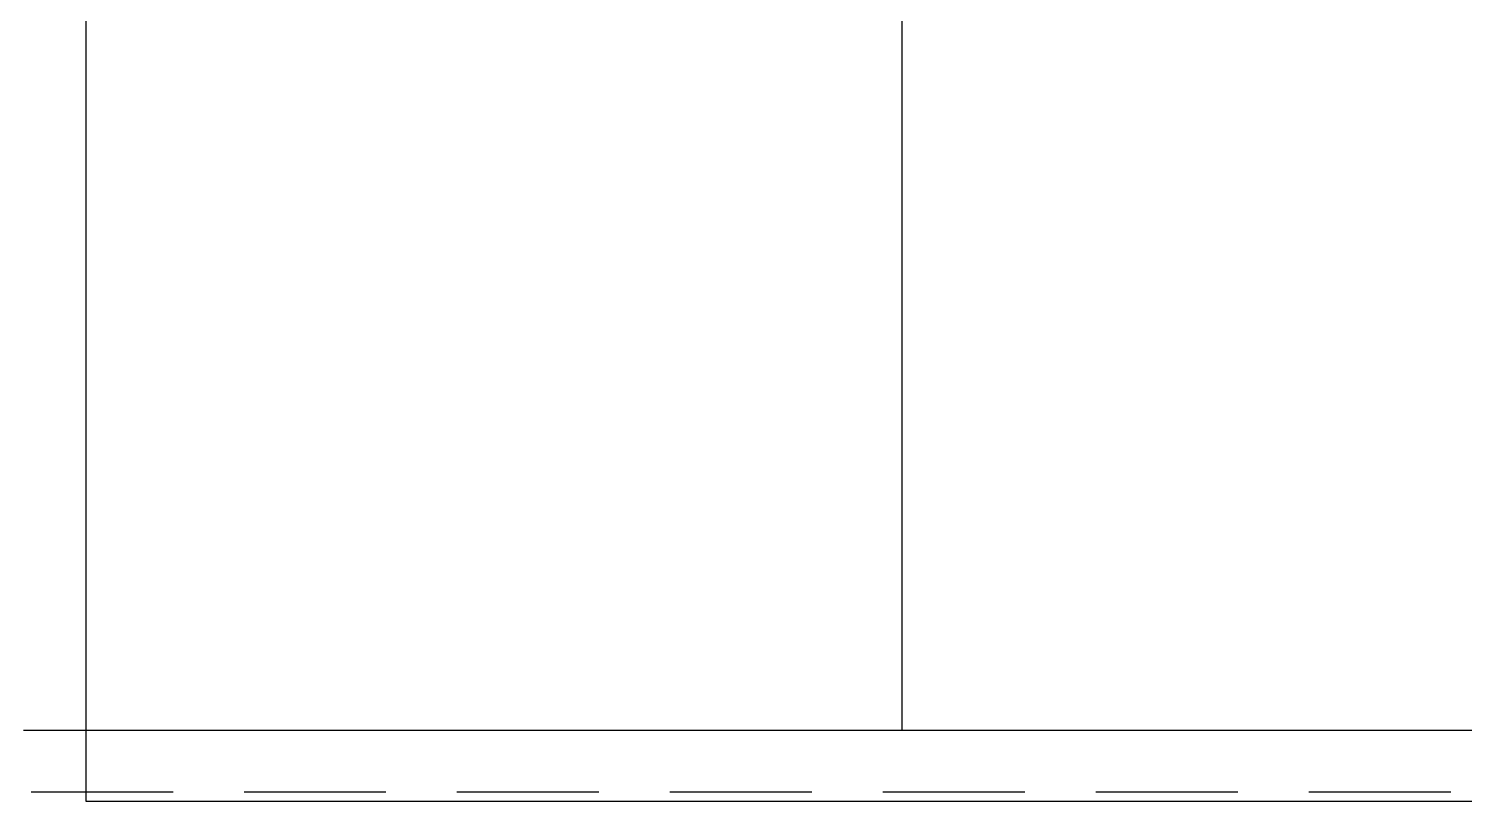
# Model space of a CAD drawing. Extents: x 39751 to 116307, y -36149 to -14965.
# Drawn here: x 91753 to 93270, y -20241 to -19425 of the extents above; entities that cross this region are included whole.
import ezdxf

# ---------------------------------------------------------------- set-up
doc = ezdxf.new("R2010")
doc.units = 0
doc.header["$LTSCALE"] = 1500
doc.linetypes.add('HIDDEN1', pattern=[0.15, 0.1, -0.05])
doc.linetypes.add('PHAN', pattern=[0.76, 0.57, -0.05, 0.02, -0.05, 0.02, -0.05])
doc.layers.add('confine0', color=7, linetype='Continuous')
doc.layers.add('confine9', color=1, linetype='PHAN')

msp = doc.modelspace()

# ---------------------------------------------------------------- linework, layer by layer
for p, q in [((91813.7, -20166), (93537.7, -20166)), ((91813.7, -20241), (93537.7, -20241))]:
    msp.add_line(p, q)
at = {"layer": 'confine0'}
for p, q in [((91813.7, -18306), (91813.7, -20241)), ((92675.7, -18306), (92675.7, -20166)), ((92675.7, -18306), (92675.7, -20166))]:
    msp.add_line(p, q, dxfattribs=at)
at = {"layer": 'confine9', "color": 2, "linetype": 'HIDDEN1'}
for p, q in [((90397.7, -20166), (112735.7, -20166)), ((90855.7, -20231), (112735.7, -20231))]:
    msp.add_line(p, q, dxfattribs=at)

doc.saveas('drawing.dxf')
